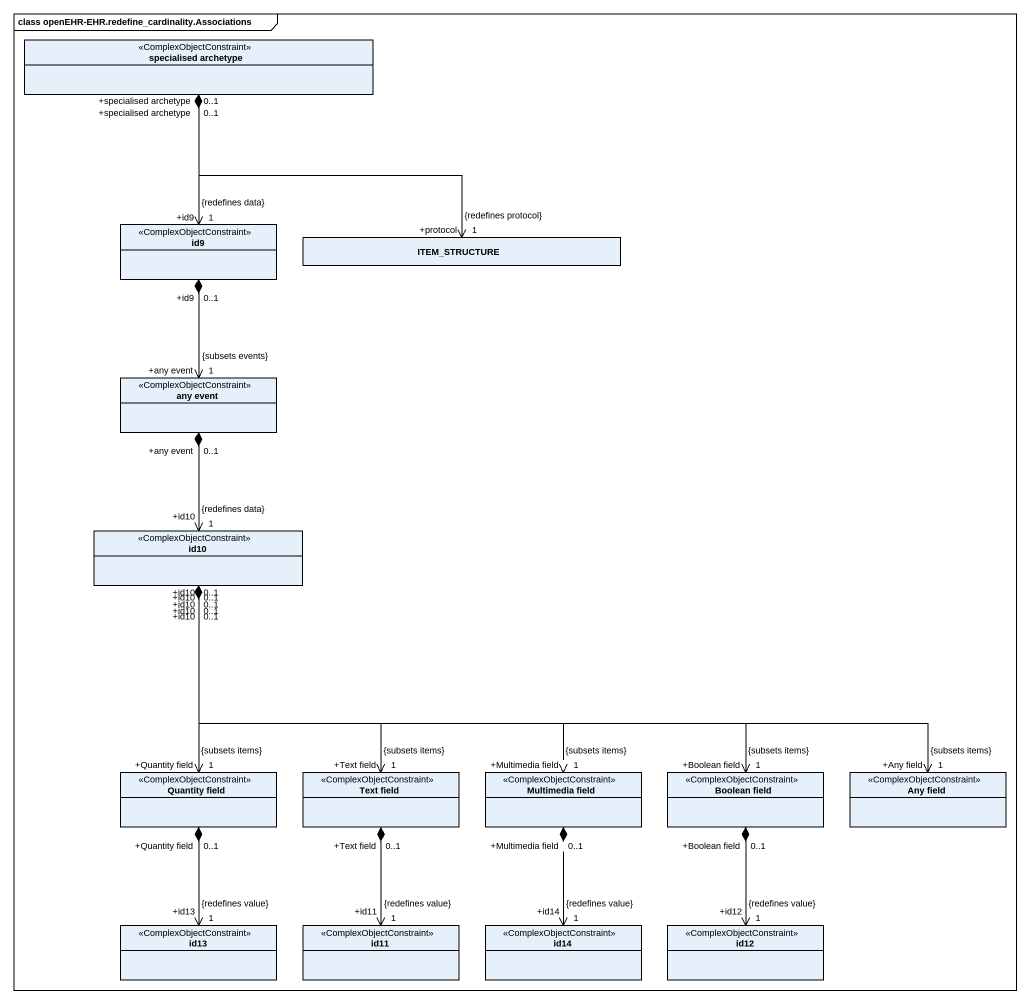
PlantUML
@startuml
mainframe class openEHR-EHR.redefine_cardinality.Associations
hide circle
hide empty members
class "specialised archetype" as specialised_archetype <<ComplexObjectConstraint>>
class id9 <<ComplexObjectConstraint>>
class ITEM_STRUCTURE
class "any event" as any_event <<ComplexObjectConstraint>>
class id10 <<ComplexObjectConstraint>>
class "Quantity field" as Quantity_field <<ComplexObjectConstraint>>
class "Text field" as Text_field <<ComplexObjectConstraint>>
class "Multimedia field" as Multimedia_field <<ComplexObjectConstraint>>
class "Boolean field" as Boolean_field <<ComplexObjectConstraint>>
class "Any field" as Any_field <<ComplexObjectConstraint>>
class id13 <<ComplexObjectConstraint>>
class id11 <<ComplexObjectConstraint>>
class id14 <<ComplexObjectConstraint>>
class id12 <<ComplexObjectConstraint>>
specialised_archetype "+specialised archetype\n0..1" *--> "+id9\n1\n{redefines data}" id9
specialised_archetype "+specialised archetype\n0..1" *--> "+protocol\n1\n{redefines protocol}" ITEM_STRUCTURE
id9 "+id9\n0..1" *--> "+any event\n1\n{subsets events}" any_event
any_event "+any event\n0..1" *--> "+id10\n1\n{redefines data}" id10
id10 "+id10\n0..1" *--> "+Quantity field\n1\n{subsets items}" Quantity_field
id10 "+id10\n0..1" *--> "+Text field\n1\n{subsets items}" Text_field
id10 "+id10\n0..1" *--> "+Multimedia field\n1\n{subsets items}" Multimedia_field
id10 "+id10\n0..1" *-right-> "+Boolean field\n1\n{subsets items}" Boolean_field
id10 "+id10\n0..1" *-right-> "+Any field\n1\n{subsets items}" Any_field
Quantity_field "+Quantity field\n0..1" *--> "+id13\n1\n{redefines value}" id13
Text_field "+Text field\n0..1" *--> "+id11\n1\n{redefines value}" id11
Multimedia_field "+Multimedia field\n0..1" *--> "+id14\n1\n{redefines value}" id14
Boolean_field "+Boolean field\n0..1" *--> "+id12\n1\n{redefines value}" id12
@enduml
